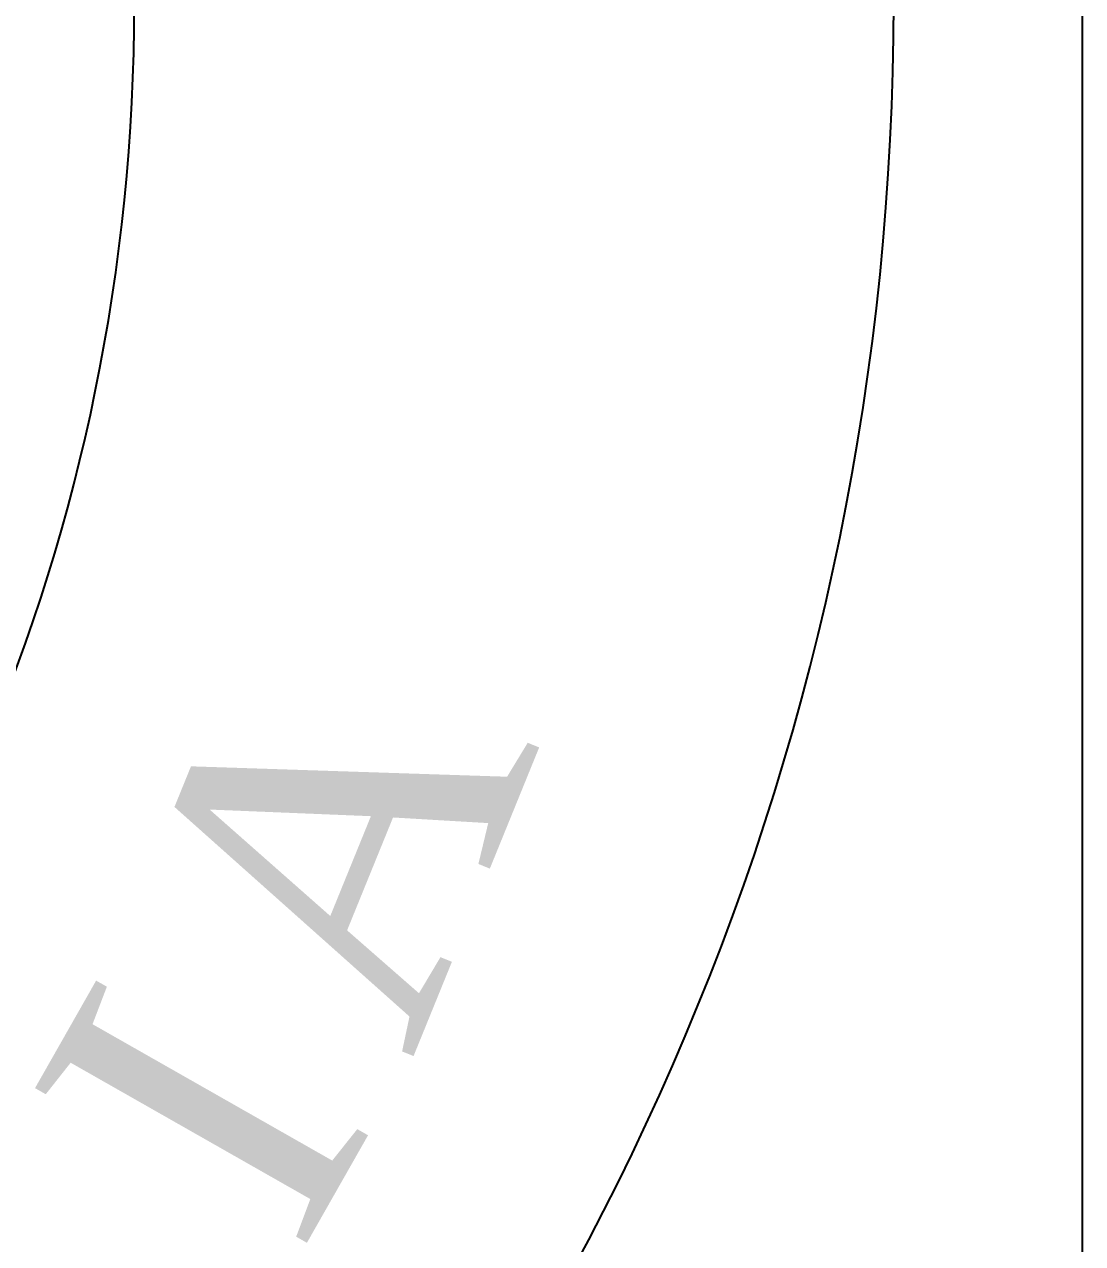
# Model space of a CAD drawing. Extents: x 85 to 285, y 126 to 270.
# Drawn here: x 129.173 to 133.162, y 163.604 to 168.199 of the extents above; entities that cross this region are included whole.
import ezdxf

# ---------------------------------------------------------------- set-up
doc = ezdxf.new("R2010")
doc.units = 0
doc.layers.add('L18', color=4, linetype='CONTINUOUS')
doc.styles.add('Style 34', font='TIMES.TTF', dxfattribs={"width": 0.999999, "height": 1.659959})
doc.styles.add('Style 35', font='TIMES.TTF', dxfattribs={"width": 0.999999, "height": 1.659959})

# ---------------------------------------------------------------- blocks, each defined once
blk = doc.blocks.new('StateGovtLogo')
at = {"layer": 'L18'}
for points in [[(28.2573, 15.2435), (28.2573, 7.4695), (21.9549, 1.1671), (14.1807, 1.1671), (6.4061, 1.1671), (0.1033, 7.4695), (0.1033, 15.2435), (0.1033, 23.0181), (6.4061, 29.3209), (14.1807, 29.3209), (21.9549, 29.3209), (28.2573, 23.0181), (28.2573, 15.2435)], [(24.2276, 15.2435), (24.2276, 9.6034), (19.6549, 5.0318), (14.0149, 5.0318), (8.3746, 5.0318), (3.8023, 9.6034), (3.8023, 15.2435), (3.8023, 20.8842), (8.3746, 25.4565), (14.0149, 25.4565), (19.6549, 25.4565), (24.2276, 20.8842), (24.2276, 15.2435)]]:
    blk.add_open_spline(points, degree=3, knots=[0, 0, 0, 0, 1, 1, 1, 2, 2, 2, 3, 3, 3, 4, 4, 4, 4], dxfattribs=at)
at = {"layer": 'L18', "width": 0.999999}
for s, rotation, style, p in [('A', 67.84582, 'Style 35', (25.6999, 9.6361)), ('I', 60.37691, 'Style 34', (25.0985, 8.5895))]:
    blk.add_text(s, height=1.66, rotation=rotation, dxfattribs=dict(at, style=style)).set_placement(p)

msp = doc.modelspace()

# ---------------------------------------------------------------- linework, layer by layer
at = {"layer": 'L18'}
msp.add_line((133.1622, 157.6118), (133.1622, 178.9452), dxfattribs=at)

# ---------------------------------------------------------------- block references
at = {"layer": 'L18', "xscale": 0.7103894525833798, "yscale": 0.7103894525833797, "zscale": 0.7103894525833898}
msp.add_blockref('StateGovtLogo', (112.3763, 157.4493), dxfattribs=at)

doc.saveas('drawing.dxf')
